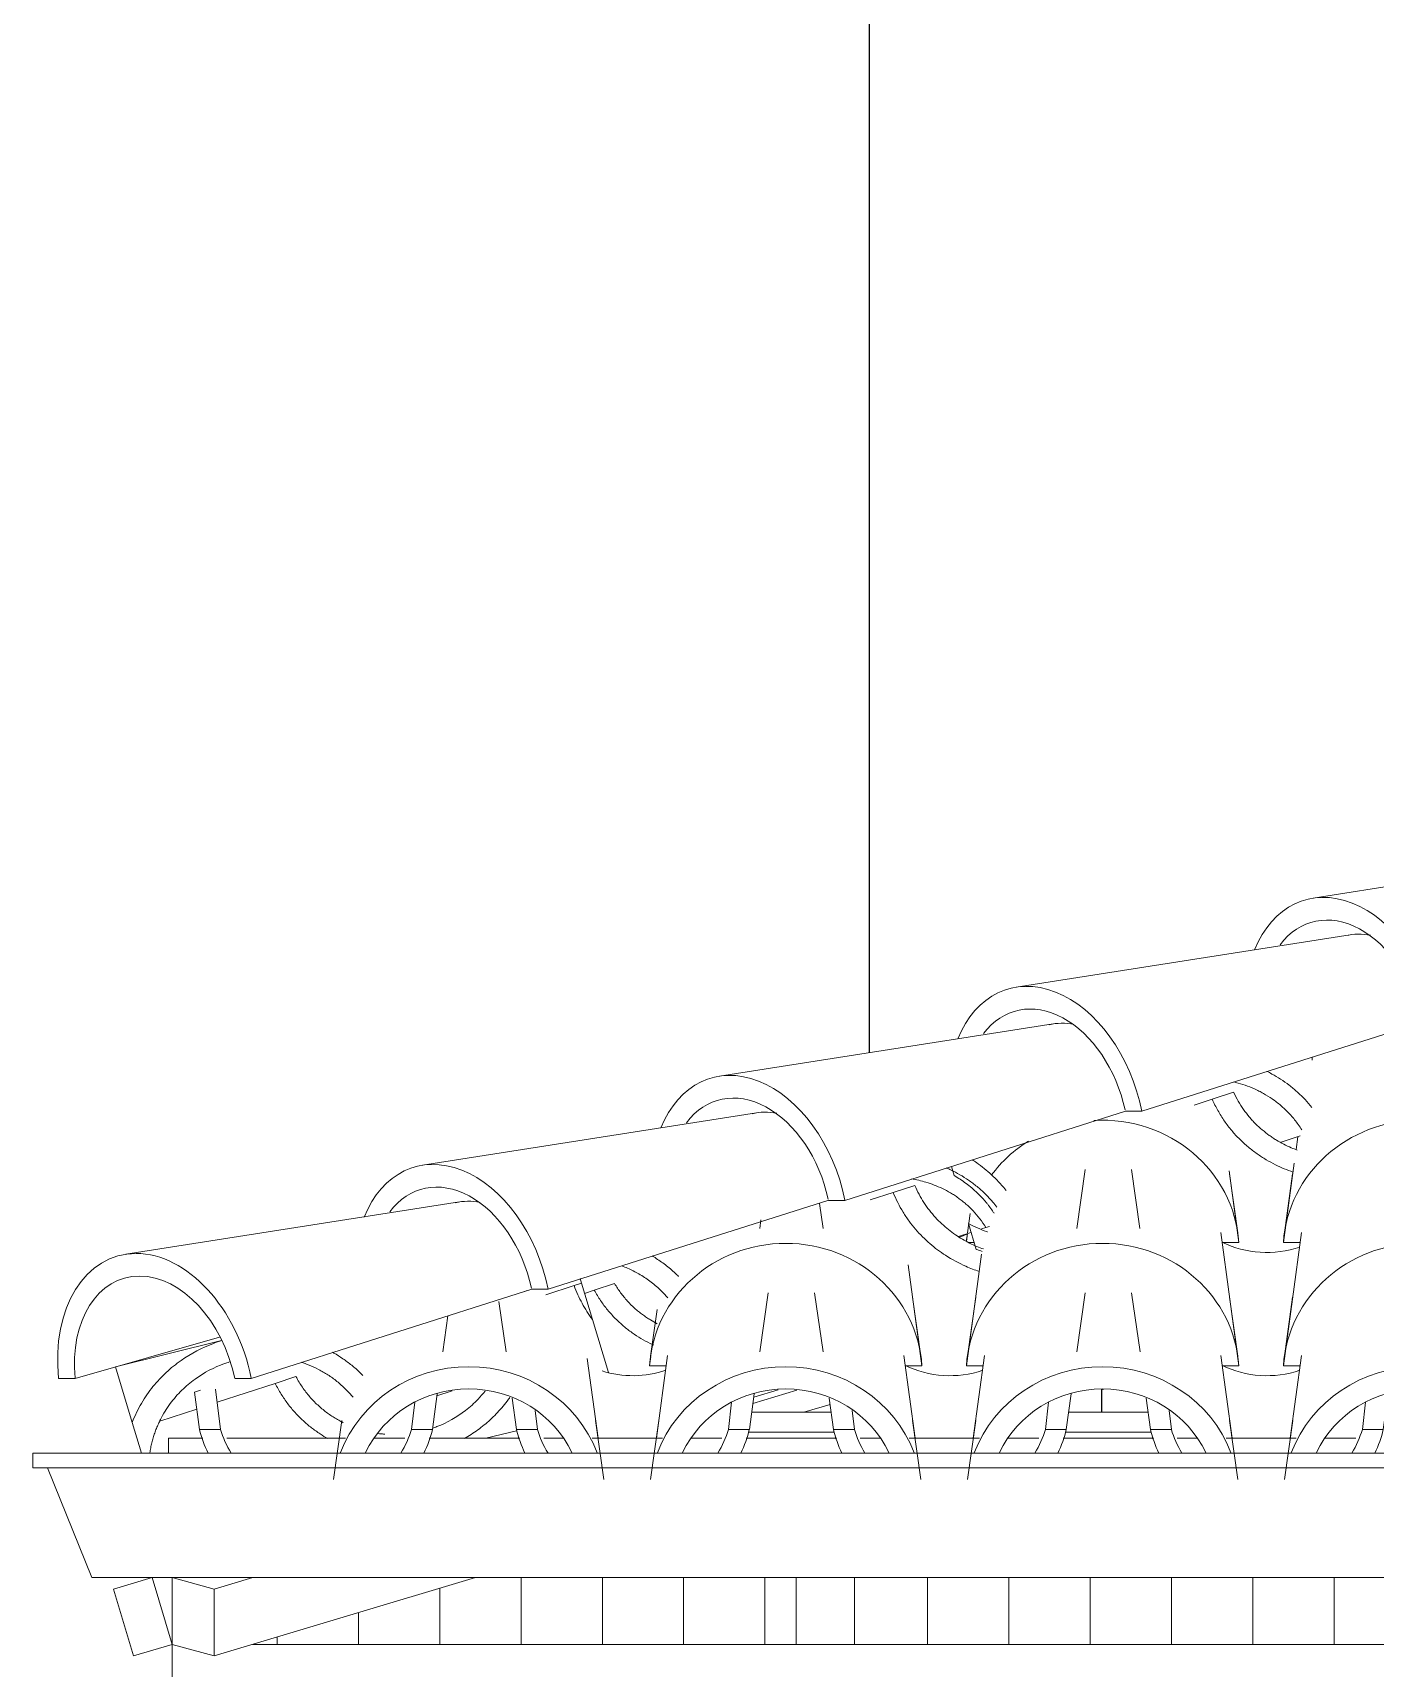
# Model space of a CAD drawing. Header units: millimetres. Extents: x -12976 to 58202, y -2238 to 7407.
# Drawn here: x 37237 to 38393, y 2585 to 3994 of the extents above; entities that cross this region are included whole.
import ezdxf

# ---------------------------------------------------------------- set-up
doc = ezdxf.new("R2010")
doc.units = ezdxf.units.MM
for name, color, linetype, lineweight in [('A-GENM', 13, 'Continuous', 9), ('A-GLAZ-CURT', 52, 'Continuous', 9), ('A-GLAZ-CWMG', 51, 'Continuous', 9), ('A-ROOF', 132, 'Continuous', 9), ('A-ROOF-OTLN', 132, 'Continuous', 9), ('A-ROOF-PATT', 132, 'Continuous', 9), ('A-WALL', 113, 'Continuous', 25), ('S-COLS', 52, 'Continuous', 25)]:
    doc.layers.add(name, color=color, linetype=linetype, lineweight=lineweight)

# ---------------------------------------------------------------- blocks, each defined once
blk = doc.blocks.new('Rectangular Mullion - Ripa-3919994-FACHADA LATERAL ESQUERDA')
at = {"layer": 'A-GLAZ-CWMG'}
for p, q in [((3767, 2805.9), (3698.6, 2805.9)), ((4039.9, 2805.9), (3971.4, 2805.9)), ((3770, 2788.7), (3695.6, 2788.7)), ((4042.8, 2788.7), (3968.5, 2788.7))]:
    blk.add_line(p, q, dxfattribs=at)
blk = doc.blocks.new('Rectangular Mullion - Caibro-3920098-FACHADA LATERAL ESQUERDA')
at = {"layer": 'A-GLAZ-CWMG'}
for p, q in [((3699.6, 2813.5), (3737.4, 2824.8)), ((3766.1, 2812.7), (3743.5, 2805.9)), ((3199.7, 2663.5), (3199.7, 2606)), ((3235.8, 2653.6), (3199.7, 2663.5)), ((3460.8, 2663.6), (3235.8, 2596.1)), ((3269.2, 2663.6), (3235.8, 2653.6)), ((3235.8, 2596.1), (3235.8, 2653.6)), ((3199.7, 2606), (3235.8, 2596.1))]:
    blk.add_line(p, q, dxfattribs=at)
blk = doc.blocks.new('Rectangular Mullion - Caibro-3920107-FACHADA LATERAL ESQUERDA')
at = {"layer": 'A-GLAZ-CWMG'}
blk.add_line((4001.7, 2825.9), (3999.7, 2825.3), dxfattribs=at)
blk = doc.blocks.new('Rectangular Mullion - Caibro-3920081-FACHADA LATERAL ESQUERDA')
at = {"layer": 'A-GLAZ-CWMG'}
for p, q in [((3766.1, 2812.7), (3743.5, 2805.9)), ((3737, 2663.5), (3737, 2606)), ((3787, 2663.5), (3737, 2663.5)), ((3787, 2606), (3787, 2663.5)), ((3737, 2606), (3787, 2606))]:
    blk.add_line(p, q, dxfattribs=at)
blk = doc.blocks.new('Rectangular Mullion - Caibro-4037542-FACHADA LATERAL ESQUERDA')
at = {"layer": 'A-GLAZ-CWMG'}
for p, q in [((3721.4, 2825.2), (3700.3, 2818.9)), ((3182.4, 2663.5), (3149.3, 2653.6)), ((3199.7, 2606), (3182.4, 2663.5)), ((3149.3, 2653.6), (3166.5, 2596.1)), ((3166.5, 2596.1), (3199.7, 2606))]:
    blk.add_line(p, q, dxfattribs=at)
blk = doc.blocks.new('COLONIAL BASE - COLONIAL BASE-4040581-FACHADA LATERAL ESQUERDA')
at = {"layer": 'A-GLAZ-CURT'}
blk.add_line((3496.1, 2790), (3469.7, 2783.5), dxfattribs=at)
blk = doc.blocks.new('COLONIAL BASE - COLONIAL BASE-3960684-FACHADA LATERAL ESQUERDA')
at = {"layer": 'A-GLAZ-CURT'}
for p, q in [((3752.8, 2908.8), (3760, 2858)), ((3978.5, 2858), (3985.6, 2908.8)), ((3889.4, 2783.5), (3899, 2854.7)), ((4102.5, 2854.7), (4112.1, 2783.5)), ((3765.4, 2818), (3769, 2791.1)), ((3969.4, 2791.1), (3973.6, 2821.9)), ((3787.1, 2791.1), (3785.1, 2807.3)), ((3951.4, 2791.1), (3954.2, 2814.6)), ((3769, 2791.1), (3787.1, 2791.1)), ((3891.5, 2798.8), (3884.4, 2748)), ((3951.4, 2791.1), (3969.4, 2791.1)), ((4117.1, 2748), (4110, 2798.8))]:
    blk.add_line(p, q, dxfattribs=at)
for centre, major_axis, start_param, end_param in [((4000.7, 2732.6), (117.5, 0), 0.348057, 2.793536), ((4000.7, 2732.6), (97.5, 0), 0.425177, 2.716415), ((3869.2, 2812.9), (102.8, 0), 3.36491, 3.584479), ((3869.2, 2812.9), (85.3, 0), 3.411763, 3.68386), ((3869.2, 2812.9), (85.3, 0), 5.740918, 6.013015), ((3869.2, 2812.9), (102.8, 0), 5.840299, 6.059868)]:
    blk.add_ellipse(centre, major_axis=major_axis, ratio=0.957826, start_param=start_param, end_param=end_param, dxfattribs=at)
blk = doc.blocks.new('COLONIAL BASE - COLONIAL BASE-V208-FACHADA LATERAL ESQUERDA')
at = {"layer": 'A-GLAZ-CURT'}
for p, q in [((4298.6, 3015), (4305.7, 2964.1)), ((4524.3, 2964.1), (4531.4, 3015)), ((4429.2, 2845.9), (4444.8, 2960.8)), ((4648.2, 2960.8), (4663.8, 2845.9)), ((4437.2, 2905), (4430.1, 2854.2)), ((4662.9, 2854.2), (4655.8, 2905)), ((4443.6, 2845.9), (4429.2, 2845.9)), ((4663.8, 2845.9), (4649.4, 2845.9))]:
    blk.add_line(p, q, dxfattribs=at)
for centre, major_axis, start_param, end_param in [((4546.5, 2838.8), (117.5, 0), 0.063873, 3.077719), ((4415, 2919.1), (85.3, 0), 4.240455, 5.051809)]:
    blk.add_ellipse(centre, major_axis=major_axis, ratio=0.957826, start_param=start_param, end_param=end_param, dxfattribs=at)
blk = doc.blocks.new('Colonial cumeeira - hip-4041825-FACHADA LATERAL ESQUERDA')
at = {"layer": 'A-GENM', "color": 8}
for p, q in [((4469.2, 3293.7), (4181.9, 3248.7)), ((4213.7, 3217), (3926.3, 3172)), ((4034.4, 3065.1), (4275.9, 3141.8)), ((3958.1, 3140.4), (3670.8, 3095.4)), ((3702.6, 3063.7), (3415.2, 3018.7)), ((3778.9, 2988.4), (4020.3, 3065.1)), ((4020.2, 3065.1), (4034.4, 3065.1)), ((3447, 2987), (3159.7, 2942)), ((3523.3, 2911.8), (3765, 2988.5)), ((3764.7, 2988.4), (3778.9, 2988.4)), ((3267.7, 2835.1), (3509.2, 2911.8)), ((3509.1, 2911.8), (3523.3, 2911.8)), ((3240.4, 2870.6), (3116.1, 2835.1)), ((3101.9, 2835.1), (3116.1, 2835.1)), ((3253.6, 2835.1), (3267.7, 2835.1))]:
    blk.add_line(p, q, dxfattribs=at)
for centre, major_axis, start_param, end_param in [((4208.1, 3134.4), (-33.8, 112.5), 4.571652, 6.997772), ((4208.1, 3134.4), (-28, 93.4), 4.596609, 6.758933), ((4236, 3119.8), (-28.7, 95.8), 5.937786, 6.240974), ((3952.6, 3057.8), (-33.8, 112.5), 4.571652, 6.997772), ((3952.6, 3057.8), (-28, 93.4), 4.596609, 6.758933), ((3980.5, 3043.1), (-28.7, 95.8), 5.937786, 6.240974), ((3697, 2981.1), (-33.8, 112.5), 4.571652, 6.997772), ((3697, 2981.1), (-28, 93.4), 4.596609, 6.758933), ((3724.9, 2966.5), (-28.7, 95.8), 5.937786, 6.240974), ((3441.5, 2904.4), (-33.8, 112.5), 4.571652, 6.997772), ((3441.5, 2904.4), (-28, 93.4), 4.596609, 6.758933), ((3469.4, 2889.8), (-28.7, 95.8), 5.937786, 6.240974), ((3185.9, 2827.8), (-33.8, 112.5), 4.571652, 7.585498), ((3185.9, 2827.8), (-28, 93.4), 4.584778, 7.572372)]:
    blk.add_ellipse(centre, major_axis=major_axis, ratio=0.691714, start_param=start_param, end_param=end_param, dxfattribs=at)

msp = doc.modelspace()

# ---------------------------------------------------------------- hatches: boundary and pattern name
at = {"layer": 'A-ROOF-PATT'}
h = msp.add_hatch(dxfattribs=at)
h.set_pattern_fill('FP_21', color=256, style=0, pattern_type=2)
h.set_pattern_definition([(90, (34157.68, 5650.85), (-70, 4e-15), [])])
h.paths.add_polyline_path([(57208.1, 2606), (57016.2, 2663.6), (56740, 2663.5), (56740, 2606), (57165.6, 2606)])
h.paths.add_polyline_path([(37481.1, 2606), (37894.7, 2606), (37894.7, 2663.6), (37618.5, 2663.6), (37426.6, 2606)])
h.paths.add_polyline_path([(37944.7, 2606), (38482, 2606), (38482, 2663.6), (37944.7, 2663.5), (37944.7, 2645.2)])
h.paths.add_polyline_path([(38532, 2606), (39069.4, 2606), (39069.4, 2663.6), (38532, 2663.5), (38532, 2645.2)])
h.paths.add_polyline_path([(39119.4, 2606), (39656.7, 2606), (39656.7, 2663.6), (39119.4, 2663.5), (39119.4, 2645.2)])
h.paths.add_polyline_path([(39706.7, 2606), (40244.1, 2606), (40243.8, 2663.6), (39706.7, 2663.5), (39706.7, 2608.1)])
h.paths.add_polyline_path([(56690, 2606), (56690, 2663.6), (56152.6, 2663.5), (56152.6, 2606), (56474.9, 2606)])
h.paths.add_polyline_path([(40294.1, 2606), (40831.4, 2606), (40831.4, 2663.6), (40294.1, 2663.5), (40294.1, 2645.2)])
h.paths.add_polyline_path([(40881.4, 2606), (41418.8, 2606), (41418.8, 2663.6), (40881.4, 2663.5), (40881.4, 2645.2)])
h.paths.add_polyline_path([(41468.8, 2606), (42006.2, 2606), (42006.2, 2663.6), (41468.8, 2663.5), (41468.8, 2645.2)])
h.paths.add_polyline_path([(42056.2, 2606), (42593.5, 2606), (42593.5, 2663.6), (42056.2, 2663.5), (42056.2, 2645.2)])
h.paths.add_polyline_path([(42643.5, 2606), (43180.9, 2606), (43180.9, 2663.6), (42643.5, 2663.5), (42643.5, 2608.1)])
h.paths.add_polyline_path([(56102.6, 2606), (56102.6, 2663.6), (55565.3, 2663.5), (55565.3, 2606), (55784.2, 2606)])
h.paths.add_polyline_path([(43230.9, 2606), (43768.2, 2606), (43768.2, 2663.6), (43230.9, 2663.5), (43230.9, 2645.2)])
h.paths.add_polyline_path([(43818.2, 2606), (44355.6, 2606), (44355.6, 2663.6), (43818.2, 2663.5), (43818.2, 2645.2)])
h.paths.add_polyline_path([(55515.3, 2606), (55515.3, 2663.6), (54977.9, 2663.5), (54977.9, 2606), (55438.8, 2606)])
h.paths.add_polyline_path([(44405.6, 2606), (44942.9, 2606), (44942.9, 2663.6), (44405.6, 2663.5), (44405.6, 2645.2)])
h.paths.add_polyline_path([(44992.9, 2606), (45530.3, 2606), (45530.3, 2663.6), (44992.9, 2663.5), (44992.9, 2645.2)])
h.paths.add_polyline_path([(45580.3, 2606), (46117.6, 2606), (46117.6, 2663.6), (45580.3, 2663.5), (45580.3, 2645.2)])
h.paths.add_polyline_path([(46167.6, 2606), (46705, 2606), (46705, 2663.6), (46167.6, 2663.5), (46167.6, 2645.2)])
h.paths.add_polyline_path([(46755, 2606), (47292.3, 2606), (47292.3, 2663.6), (46755, 2663.5), (46755, 2645.2)])
h.paths.add_polyline_path([(47342.3, 2606), (47879.7, 2606), (47879.7, 2663.6), (47342.3, 2663.5), (47342.3, 2645.2)])
h.paths.add_polyline_path([(47929.7, 2606), (48467, 2606), (48467, 2663.6), (47929.7, 2663.5), (47929.7, 2645.2)])
h.paths.add_polyline_path([(48517, 2606), (49054.4, 2606), (49054.4, 2663.6), (48517, 2663.5), (48517, 2645.2)])
h.paths.add_polyline_path([(49104.4, 2606), (49641.7, 2606), (49641.7, 2663.6), (49104.4, 2663.5), (49104.4, 2645.2)])
h.paths.add_polyline_path([(49691.7, 2606), (50229.1, 2606), (50229.1, 2663.6), (49691.7, 2663.5), (49691.7, 2645.2)])
h.paths.add_polyline_path([(50279.1, 2606), (50816.4, 2606), (50816.4, 2663.6), (50279.1, 2663.5), (50279.1, 2645.2)])
h.paths.add_polyline_path([(50866.4, 2606), (51403.8, 2606), (51403.8, 2663.6), (50866.4, 2663.5), (50866.4, 2645.2)])
h.paths.add_polyline_path([(51453.8, 2606), (51991.2, 2606), (51991.2, 2663.6), (51453.8, 2663.5), (51453.8, 2645.2)])
h.paths.add_polyline_path([(52041.2, 2606), (52578.5, 2606), (52578.5, 2663.6), (52041.2, 2663.5), (52041.2, 2645.2)])
h.paths.add_polyline_path([(52628.5, 2606), (53165.9, 2606), (53165.9, 2663.6), (52628.5, 2663.5), (52628.5, 2645.2)])
h.paths.add_polyline_path([(53215.9, 2606), (53753.2, 2606), (53753.2, 2663.6), (53215.9, 2663.5), (53215.9, 2645.2)])
h.paths.add_polyline_path([(53803.2, 2606), (54340.6, 2606), (54340.6, 2663.6), (53803.2, 2663.5), (53803.2, 2645.2)])
h.paths.add_polyline_path([(54927.9, 2606), (54927.9, 2663.6), (54390.6, 2663.5), (54390.6, 2606), (54748.2, 2606)])
h.paths.add_polyline_path([(40357.1, 2805.9), (40380.6, 2805.9), (40378.7, 2818.1), (40365.2, 2823.1), (40340.9, 2825.9), (40317.4, 2823.1), (40314.3, 2821.5), (40312.1, 2805.9), (40351.7, 2805.9)])
h.paths.add_polyline_path([(50141, 2805.9), (50204.2, 2805.9), (50202.5, 2818), (50189, 2823.1), (50165, 2826), (50141, 2823.1), (50137.9, 2821.9), (50135.8, 2805.9)])
h.paths.add_polyline_path([(49931.3, 2805.9), (49929.6, 2818), (49916.2, 2823.1), (49892.1, 2826), (49868.1, 2823.1), (49865, 2821.9), (49862.9, 2805.9), (49921.3, 2805.9)])
h.paths.add_polyline_path([(44132.4, 2805.9), (44200.9, 2805.9), (44199.2, 2818), (44185.7, 2823.1), (44161.7, 2826), (44137.7, 2823.1), (44134.6, 2821.9), (44132.5, 2806.6)])
h.paths.add_polyline_path([(40585, 2805.9), (40653.5, 2805.9), (40651.8, 2818), (40638.3, 2823.1), (40613.4, 2825.9), (40589.2, 2822.7), (40587.1, 2821.5), (40585.3, 2807.6)])
h.paths.add_polyline_path([(50423.6, 2805.9), (50477, 2805.9), (50475.4, 2818), (50461.9, 2823.1), (50437.9, 2826), (50413.9, 2823.1), (50410.8, 2821.9), (50408.7, 2805.9), (50413.9, 2805.9)])
h.paths.add_polyline_path([(56417.1, 2805.9), (56477.1, 2805.9), (56477.1, 2818.6), (56465.2, 2823.1), (56441.2, 2826), (56417.1, 2823.1), (56414, 2821.9), (56412, 2805.9)])
h.paths.add_polyline_path([(49611.2, 2805.9), (49641.7, 2805.9), (49641.7, 2823.3), (49619.3, 2826), (49595.2, 2823.1), (49592.1, 2821.9), (49590, 2805.9), (49605, 2805.9)])
h.paths.add_polyline_path([(55047.5, 2805.9), (55115.9, 2805.9), (55114.3, 2818), (55100.8, 2823.1), (55076.8, 2826), (55052.8, 2823.1), (55049.7, 2821.9), (55047.6, 2806.6)])
h.paths.add_polyline_path([(54834.5, 2805.9), (54843.1, 2805.9), (54841.4, 2818), (54827.9, 2823.1), (54803.9, 2826), (54779.9, 2823.1), (54776.8, 2821.9), (54774.7, 2805.9), (54833.1, 2805.9)])
h.paths.add_polyline_path([(49385.5, 2805.9), (49383.9, 2818), (49370.4, 2823.1), (49346.4, 2826), (49322.3, 2823.1), (49319.2, 2821.9), (49317.2, 2805.9), (49375.6, 2805.9)])
h.paths.add_polyline_path([(50686.7, 2805.9), (50749.9, 2805.9), (50748.3, 2818), (50733.6, 2823.3), (50710.8, 2826), (50686.7, 2823.1), (50683.6, 2821.9), (50681.6, 2805.9)])
h.paths.add_polyline_path([(40887.2, 2805.9), (40926.4, 2805.9), (40924.7, 2818), (40911.2, 2823.1), (40887.2, 2826), (40881.4, 2825.3), (40881.4, 2805.9)])
h.paths.add_polyline_path([(40107.7, 2805.9), (40106.1, 2818), (40092.6, 2823.1), (40068.6, 2826), (40044.5, 2823.1), (40041.4, 2821.9), (40039.4, 2805.9), (40097.8, 2805.9)])
h.paths.add_polyline_path([(49104.4, 2805.9), (49112.7, 2805.9), (49111, 2818), (49104.4, 2820.5), (49104.4, 2814.6)])
h.paths.add_polyline_path([(49050, 2805.9), (49054.4, 2805.9), (49054.4, 2823.7), (49049.5, 2823.1), (49046.4, 2821.9), (49044.3, 2805.9), (49049.5, 2805.9)])
h.paths.add_polyline_path([(51007.7, 2805.9), (51022.8, 2805.9), (51021.2, 2818), (51007.7, 2823.1), (50983.6, 2826), (50959.6, 2823.1), (50956.5, 2821.9), (50954.4, 2805.9), (50983.6, 2805.9)])
h.paths.add_polyline_path([(41145.8, 2805.9), (41199.2, 2805.9), (41197.6, 2818), (41184.1, 2823.1), (41160.1, 2826), (41136, 2823.1), (41132.9, 2821.9), (41130.9, 2805.9), (41136, 2805.9)])
h.paths.add_polyline_path([(48834.2, 2805.9), (48839.8, 2805.9), (48838.1, 2818), (48824.6, 2823.1), (48800.6, 2826), (48776.6, 2823.1), (48773.5, 2821.9), (48771.4, 2805.9), (48829.8, 2805.9)])
h.paths.add_polyline_path([(56207.5, 2805.9), (56205.8, 2818), (56192.3, 2823.1), (56168.3, 2826), (56152.6, 2824.1), (56152.6, 2805.9), (56197.5, 2805.9)])
h.paths.add_polyline_path([(41408.9, 2805.9), (41418.8, 2805.9), (41418.7, 2824.3), (41408.9, 2823.1), (41405.8, 2821.9), (41403.7, 2805.9)])
h.paths.add_polyline_path([(48566.9, 2805.9), (48565.3, 2818), (48551.8, 2823.1), (48527.7, 2826), (48517, 2824.7), (48517, 2805.9), (48556.9, 2805.9)])
h.paths.add_polyline_path([(51256.5, 2805.9), (51295.7, 2805.9), (51294, 2818), (51280.5, 2823.1), (51256.5, 2826), (51232.5, 2823.1), (51229.4, 2821.9), (51227.3, 2805.9), (51242.3, 2805.9)])
h.paths.add_polyline_path([(39834.9, 2805.9), (39833.2, 2818), (39819.7, 2823.1), (39795.7, 2826), (39771.7, 2823.1), (39768.6, 2821.9), (39766.5, 2805.9), (39824.9, 2805.9)])
h.paths.add_polyline_path([(48294, 2805.9), (48292.4, 2818), (48278.9, 2823.1), (48254.9, 2826), (48229.8, 2822.7), (48227.7, 2821.9), (48225.7, 2805.9), (48284.1, 2805.9)])
h.paths.add_polyline_path([(41472.1, 2805.9), (41470.5, 2818), (41468.8, 2818.7), (41468.8, 2805.9)])
h.paths.add_polyline_path([(43864.8, 2805.9), (43928, 2805.9), (43926.4, 2818), (43912.9, 2823.1), (43888.8, 2826), (43864.8, 2823.1), (43861.7, 2821.9), (43859.6, 2805.9)])
h.paths.add_polyline_path([(41705.8, 2805.9), (41745, 2805.9), (41743.3, 2818), (41729.8, 2823.1), (41705.8, 2826), (41681.8, 2823.1), (41678.7, 2821.9), (41676.6, 2805.9), (41691.6, 2805.9)])
h.paths.add_polyline_path([(48014, 2805.9), (48021.2, 2805.9), (48019.5, 2818), (48006, 2823.1), (47982, 2826), (47958, 2823.1), (47954.9, 2821.9), (47952.8, 2805.9), (48011.2, 2805.9)])
h.paths.add_polyline_path([(51505.4, 2805.9), (51568.5, 2805.9), (51566.9, 2818), (51553.4, 2823.1), (51529.4, 2826), (51505.4, 2823.1), (51502.3, 2821.9), (51500.2, 2805.9)])
h.paths.add_polyline_path([(55608.3, 2805.9), (55661.7, 2805.9), (55660.1, 2818), (55646.6, 2823.1), (55622.5, 2826), (55598.5, 2823.1), (55595.4, 2821.9), (55593.3, 2805.9), (55598.5, 2805.9)])
h.paths.add_polyline_path([(39553.1, 2805.9), (39562, 2805.9), (39560.3, 2818), (39546.8, 2823.1), (39522.8, 2826), (39498.8, 2823.1), (39495.7, 2821.9), (39493.6, 2805.9), (39552, 2805.9)])
h.paths.add_polyline_path([(41964.5, 2805.9), (42006.2, 2805.9), (42006.2, 2821.8), (42002.7, 2823.1), (41978.7, 2826), (41954.7, 2823.1), (41951.6, 2821.9), (41949.5, 2805.9), (41954.7, 2805.9)])
h.paths.add_polyline_path([(51802.3, 2805.9), (51841.4, 2805.9), (51839.8, 2818), (51826.3, 2823.1), (51802.3, 2826), (51778.2, 2823.1), (51775.1, 2821.9), (51773.1, 2805.9), (51788, 2805.9)])
h.paths.add_polyline_path([(55388.8, 2805.9), (55387.2, 2818), (55373.7, 2823.1), (55349.7, 2826), (55325.6, 2823.1), (55322.5, 2821.9), (55320.5, 2805.9), (55378.9, 2805.9)])
h.paths.add_polyline_path([(47748.3, 2805.9), (47746.6, 2818), (47733.1, 2823.1), (47709.1, 2826), (47685.1, 2823.1), (47682, 2821.9), (47679.9, 2805.9), (47738.3, 2805.9)])
h.paths.add_polyline_path([(52060.9, 2805.9), (52114.3, 2805.9), (52112.7, 2818), (52099.2, 2823.1), (52075.1, 2826), (52051.1, 2823.1), (52048, 2821.9), (52045.9, 2805.9), (52051.1, 2805.9)])
h.paths.add_polyline_path([(47475.4, 2805.9), (47473.8, 2818), (47460.3, 2823.1), (47436.2, 2826), (47412.2, 2823.1), (47409.1, 2821.9), (47407, 2805.9), (47465.4, 2805.9)])
h.paths.add_polyline_path([(39289.1, 2805.9), (39287.5, 2818), (39274, 2823.1), (39249.9, 2826), (39225.9, 2823.1), (39222.8, 2821.9), (39220.7, 2805.9), (39279.1, 2805.9)])
h.paths.add_polyline_path([(47193.8, 2805.9), (47202.5, 2805.9), (47200.9, 2818), (47187.4, 2823.1), (47163.4, 2826), (47139.3, 2823.1), (47136.2, 2821.9), (47134.2, 2805.9), (47192.6, 2805.9)])
h.paths.add_polyline_path([(55934.6, 2805.9), (55932.9, 2818), (55919.4, 2823.1), (55895.4, 2826), (55870.5, 2822.8), (55868.3, 2821.9), (55866.2, 2805.9), (55924.6, 2805.9)])
h.paths.add_polyline_path([(52324, 2805.9), (52387.2, 2805.9), (52385.5, 2818), (52372, 2823.1), (52348, 2826), (52324, 2823.1), (52320.9, 2821.9), (52318.8, 2805.9)])
h.paths.add_polyline_path([(52628.5, 2805.9), (52660.1, 2805.9), (52658.4, 2818), (52644.9, 2823.1), (52628.5, 2825.1), (52628.5, 2823.1)])
h.paths.add_polyline_path([(46929.6, 2805.9), (46928, 2818), (46914.5, 2823.1), (46890.5, 2826), (46866.5, 2823.1), (46863.4, 2821.9), (46861.3, 2805.9), (46919.7, 2805.9)])
h.paths.add_polyline_path([(39016.2, 2805.9), (39014.6, 2818), (39001.1, 2823.1), (38977.1, 2826), (38953, 2823.1), (38949.9, 2821.9), (38947.8, 2805.9), (39006.3, 2805.9)])
h.paths.add_polyline_path([(42524.5, 2805.9), (42563.6, 2805.9), (42562, 2818), (42548.5, 2823.1), (42524.5, 2826), (42500.4, 2823.1), (42497.3, 2821.9), (42495.3, 2805.9), (42510.2, 2805.9)])
h.paths.add_polyline_path([(52917.8, 2805.9), (52932.9, 2805.9), (52931.3, 2818), (52917.8, 2823.1), (52893.8, 2826), (52869.7, 2823.1), (52866.6, 2821.9), (52864.6, 2805.9), (52893.8, 2805.9)])
h.paths.add_polyline_path([(46656.8, 2805.9), (46655.1, 2818), (46641.6, 2823.1), (46617.6, 2826), (46593.6, 2823.1), (46590.5, 2821.9), (46588.3, 2805.9), (46646.8, 2805.9)])
h.paths.add_polyline_path([(38743.3, 2805.9), (38741.7, 2818), (38728.2, 2823.1), (38704.2, 2826), (38680.2, 2823.1), (38677.1, 2821.9), (38675, 2805.9), (38733.4, 2805.9)])
h.paths.add_polyline_path([(53142.6, 2805.9), (53165.9, 2805.9), (53165.9, 2825.9), (53142.6, 2823.1), (53139.5, 2821.9), (53137.4, 2805.9)])
h.paths.add_polyline_path([(46383.9, 2805.9), (46382.2, 2818), (46368.8, 2823.1), (46344.7, 2826), (46320.7, 2823.1), (46317.6, 2821.9), (46315.5, 2805.9), (46373.9, 2805.9)])
h.paths.add_polyline_path([(44420.3, 2805.9), (44473.8, 2805.9), (44472.1, 2818), (44458.6, 2823.1), (44434.6, 2826), (44410.6, 2823.1), (44407.5, 2821.9), (44405.6, 2805.9), (44410.6, 2805.9)])
h.paths.add_polyline_path([(42783.1, 2805.9), (42836.5, 2805.9), (42834.8, 2818), (42821.4, 2823.1), (42797.3, 2826), (42773.3, 2823.1), (42770.2, 2821.9), (42768.1, 2805.9), (42773.3, 2805.9)])
h.paths.add_polyline_path([(53478.7, 2805.9), (53477.3, 2814.6), (53477.3, 2805.9)])
h.paths.add_polyline_path([(53698.2, 2805.9), (53751.6, 2805.9), (53749.9, 2818), (53736.4, 2823.1), (53712.1, 2826), (53688.4, 2823.1), (53685.3, 2821.9), (53683.2, 2805.9), (53688.4, 2805.9)])
h.paths.add_polyline_path([(38470.5, 2805.9), (38468.8, 2818), (38455.3, 2823.1), (38430.8, 2825.9), (38407.3, 2823.1), (38404.2, 2821.9), (38402.1, 2805.9), (38460.5, 2805.9)])
h.paths.add_polyline_path([(46111, 2805.9), (46109.4, 2818), (46095.9, 2823.1), (46071.9, 2826), (46047.8, 2823.1), (46044.7, 2821.9), (46042.7, 2805.9), (46101.1, 2805.9)])
h.paths.add_polyline_path([(53971, 2805.9), (54024.4, 2805.9), (54022.8, 2818), (54009.3, 2823.1), (53985.3, 2826), (53961.3, 2823.1), (53958.2, 2821.9), (53956.1, 2805.9), (53961.3, 2805.9)])
h.paths.add_polyline_path([(45510.3, 2805.9), (45530.3, 2805.9), (45530.3, 2825.5), (45526.1, 2826), (45502.1, 2823.1), (45499, 2821.9), (45496.9, 2805.9), (45502.1, 2805.9)])
h.paths.add_polyline_path([(43046.2, 2805.9), (43109.4, 2805.9), (43107.7, 2818), (43092.9, 2823.3), (43070.2, 2826), (43046.2, 2823.1), (43043.1, 2821.9), (43041, 2805.9)])
h.paths.add_polyline_path([(43655.1, 2805.9), (43653.5, 2818), (43640, 2823.1), (43616, 2826), (43591.9, 2823.1), (43588.8, 2821.9), (43586.8, 2805.9), (43654.1, 2805.9)])
h.paths.add_polyline_path([(38197.6, 2805.9), (38195.9, 2818), (38182.5, 2823.1), (38158.4, 2825.6), (38157.3, 2825.3), (38157.3, 2805.9), (38187.6, 2805.9)])
h.paths.add_polyline_path([(45292.4, 2805.9), (45290.7, 2818), (45277.2, 2823.1), (45251.3, 2825.8), (45229.2, 2823.1), (45226.1, 2821.9), (45224, 2805.9), (45282.4, 2805.9)])
h.paths.add_polyline_path([(54228.9, 2805.9), (54297.3, 2805.9), (54295.7, 2818), (54282.2, 2823.1), (54258.2, 2826), (54234.1, 2823.1), (54231, 2821.9), (54229, 2806.6)])
h.paths.add_polyline_path([(43343.1, 2805.9), (43382.2, 2805.9), (43380.6, 2818), (43367.1, 2823.1), (43343.1, 2826), (43319.1, 2823.1), (43316, 2821.9), (43313.9, 2805.9), (43328.8, 2805.9)])
h.paths.add_polyline_path([(45019.5, 2805.9), (45017.9, 2818), (45004.4, 2823.1), (44992.9, 2824.5), (44992.9, 2805.9), (45009.5, 2805.9)])
h.paths.add_polyline_path([(54555.1, 2805.9), (54570.2, 2805.9), (54568.5, 2818), (54555.1, 2823.1), (54531, 2826), (54507, 2823.1), (54503.9, 2821.9), (54501.8, 2805.9), (54531, 2805.9)])
h.paths.add_polyline_path([(44746.6, 2805.9), (44745, 2818), (44731.5, 2823.1), (44707.5, 2826), (44683.4, 2823.1), (44680.3, 2821.9), (44678.3, 2805.9), (44736.7, 2805.9)])

# ---------------------------------------------------------------- linework, layer by layer
at = {"layer": 'A-GLAZ-CURT'}
for p, q in [((38338.9, 3111.7), (38338.9, 3109.1)), ((38237.3, 3070.4), (38252.7, 3075.5)), ((38252.7, 3075.5), (38271.1, 3081.5)), ((38312.2, 3038.6), (38328.5, 3043.9)), ((38324.9, 3032.1), (38326.4, 3043.2)), ((38030.6, 3009.7), (38028.2, 3017.6)), ((38136.2, 2964.1), (38143.3, 3015)), ((38314, 2952.1), (38323.3, 3020.4)), ((37978.1, 2995.2), (37996.8, 3001.3)), ((38267.3, 3013.7), (38275.7, 2952.1)), ((38274.8, 2960.3), (38267.7, 3011.2)), ((38322, 3011.2), (38314.9, 2960.3)), ((37958.4, 2988.8), (37978.1, 2995.2)), ((37914.7, 2985.7), (37917.7, 2964.1)), ((38044.4, 2977), (38042, 2960.3)), ((37863.3, 2964.1), (37864.3, 2971.6)), ((38034.3, 2957.3), (38045, 2960.7)), ((38041.3, 2953.1), (38042.2, 2959.8)), ((38049.6, 2946.2), (38042.9, 2968.4)), ((38054.2, 2963.8), (38057.9, 2965)), ((38061.1, 2966), (38057.9, 2965)), ((38260.1, 2960.8), (38275.7, 2845.9)), ((38047.7, 2952.1), (38043.4, 2952.1)), ((38275.7, 2952.1), (38261.3, 2952.1)), ((38328.4, 2952.1), (38314, 2952.1)), ((37991, 2932.9), (38002.8, 2845.9)), ((38041.2, 2845.9), (38054.2, 2942.1)), ((37703.4, 2915), (37709.8, 2917.1)), ((37709.8, 2917.1), (37708.6, 2921)), ((37709.8, 2917.1), (37719.1, 2885.9)), ((37720.8, 2911.1), (37738.2, 2916.8)), ((37679.2, 2907), (37703.4, 2915)), ((37712.4, 2908.3), (37720.8, 2911.1)), ((37863.3, 2858), (37870.4, 2908.8)), ((38001.9, 2854.2), (37994.8, 2905)), ((38049.2, 2905), (38042, 2854.2)), ((38274.8, 2854.2), (38267.7, 2905)), ((37590.4, 2858), (37594.7, 2889)), ((37638.7, 2901.3), (37644.8, 2858)), ((37774.8, 2894.4), (37769.2, 2854.2)), ((37732.9, 2840.2), (37719.1, 2885.9)), ((37399.9, 2867.7), (37308.6, 2845.1)), ((37714.7, 2852.3), (37724, 2783.5)), ((37768.3, 2845.9), (37769.4, 2853.9)), ((37782.7, 2845.9), (37768.3, 2845.9)), ((37774.2, 2783.5), (37783.8, 2854.7)), ((37987.3, 2854.7), (37996.9, 2783.5)), ((38002.8, 2845.9), (37988.4, 2845.9)), ((38055.5, 2845.9), (38041.2, 2845.9)), ((38275.7, 2845.9), (38261.3, 2845.9)), ((37308.6, 2845.1), (37323, 2797.1)), ((37446.1, 2830.8), (37463.9, 2836.6)), ((37381.7, 2825), (37376.6, 2823.3)), ((37376.6, 2823.3), (37381, 2791.1)), ((37399, 2791.1), (37394.8, 2825.9)), ((37396.2, 2814.5), (37446.1, 2830.8)), ((37581.4, 2791.1), (37585.6, 2821.9)), ((37598.5, 2824.3), (37585.3, 2820)), ((37650.2, 2818), (37653.8, 2791.1)), ((37854.3, 2791.1), (37858.4, 2821.9)), ((37346.7, 2798.3), (37378.6, 2808.7)), ((37563.3, 2791.1), (37566.2, 2814.6)), ((37671.9, 2791.1), (37669.9, 2807.3)), ((37836.2, 2791.1), (37839, 2814.6)), ((37330.9, 2770.8), (37323, 2797.1)), ((37381, 2791.1), (37399, 2791.1)), ((37503.4, 2798.8), (37496.3, 2748)), ((37563.3, 2791.1), (37581.4, 2791.1)), ((37653.8, 2790), (37627.3, 2783.5)), ((37653.8, 2791.1), (37671.9, 2791.1)), ((37729.1, 2748), (37721.9, 2798.8)), ((37776.3, 2798.8), (37769.2, 2748)), ((37836.2, 2791.1), (37854.3, 2791.1)), ((38001.9, 2748), (37994.8, 2798.8))]:
    msp.add_line(p, q, dxfattribs=at)
for centre, major_axis, start_param, end_param in [((38158.4, 2944.9), (117.5, 0), 0.063873, 1.634514), ((38431.3, 2944.9), (117.5, 0), 0.063873, 3.077719), ((38158.4, 2944.9), (117.5, 0), 2.145784, 2.521801), ((38158.4, 2944.9), (117.5, 0), 3.009193, 3.068287), ((37885.6, 2838.8), (117.5, 0), 0.063873, 3.077719), ((38158.4, 2838.8), (117.5, 0), 0.063873, 3.077719), ((38299.8, 3025.2), (85.3, 0), 4.240455, 5.051809), ((38026.9, 2919.1), (85.3, 0), 4.240455, 5.051809), ((37612.7, 2732.6), (117.5, 0), 0.348057, 2.792373), ((37754, 2919.1), (85.3, 0), 4.396111, 5.051809), ((37885.6, 2732.6), (117.5, 0), 0.348057, 2.793536), ((37612.7, 2732.6), (97.5, 0), 0.425177, 2.716415), ((37885.6, 2732.6), (97.5, 0), 0.425177, 2.716415), ((37481.2, 2812.9), (102.8, 0), 3.36491, 3.584479), ((37481.2, 2812.9), (85.3, 0), 3.411763, 3.68386), ((37481.2, 2812.9), (85.3, 0), 5.740918, 6.013015), ((37481.2, 2812.9), (102.8, 0), 5.840299, 6.059868), ((37754, 2812.9), (102.8, 0), 3.36491, 3.584479), ((37754, 2812.9), (85.3, 0), 3.411763, 3.68386), ((37754, 2812.9), (85.3, 0), 5.740918, 6.013015), ((37754, 2812.9), (102.8, 0), 5.840299, 6.059868)]:
    msp.add_ellipse(centre, major_axis=major_axis, ratio=0.957826, start_param=start_param, end_param=end_param, dxfattribs=at)
for points, knots in [([(38299.7, 3099.5), (38301.2, 3098.8), (38305.2, 3096.7), (38311.7, 3092.9), (38319, 3087.7), (38324.9, 3082.9), (38329.4, 3078.6), (38333.7, 3074.2), (38336.7, 3070.8), (38338.6, 3068.4)], [-0.1996659, -0.1996659, -0.1996659, -0.1996659, -0.1842105, -0.1578947, -0.1315789, -0.1052632, -0.0921053, -0.0789474, -0.0548668, -0.0548668, -0.0548668, -0.0548668]), ([(38329.9, 3049), (38328.9, 3050.6), (38325.9, 3055.1), (38320.6, 3061.8), (38314.8, 3067.5), (38310, 3071.6), (38305.1, 3075.4), (38300, 3078.7), (38294.9, 3081.6), (38289.7, 3084.2), (38283.1, 3087), (38276.4, 3089.1), (38272.4, 3090.1), (38271.1, 3090.4)], [-0.9859155, -0.9859155, -0.9859155, -0.9859155, -0.9669118, -0.9338235, -0.9007353, -0.8841912, -0.8676471, -0.8345588, -0.8180147, -0.8014706, -0.7683824, -0.7352941, -0.7184743, -0.7184743, -0.7184743, -0.7184743]), ([(38322.3, 3012.8), (38317.2, 3014.5), (38309.4, 3017.7), (38299.1, 3023.3), (38291.3, 3028.4), (38284.9, 3033.3), (38280, 3037.5), (38276.4, 3041), (38272.9, 3044.6), (38268.4, 3049.7), (38263.1, 3056.6), (38257.6, 3065.6), (38254.3, 3072.1), (38252.7, 3075.5)], [-0.3789676, -0.3789676, -0.3789676, -0.3789676, -0.3076923, -0.2692308, -0.2307692, -0.1923077, -0.1730769, -0.1538462, -0.1346154, -0.1153846, -0.0769231, -0.0384615, 0, 0, 0, 0]), ([(38271.1, 3081.5), (38273.7, 3076.1), (38278, 3068.8), (38283.8, 3061.2), (38287.2, 3057.2), (38290.9, 3053.4), (38295.8, 3049), (38300.9, 3045.1), (38304.9, 3042.2), (38309, 3039.6), (38314.3, 3036.6), (38320.4, 3033.9), (38324.2, 3032.3), (38325.9, 3031.7)], [-1, -1, -1, -1, -0.9305556, -0.8958333, -0.8784722, -0.8611111, -0.8263889, -0.7916667, -0.7743056, -0.7569444, -0.7222222, -0.6875, -0.6602003, -0.6602003, -0.6602003, -0.6602003]), ([(38023.8, 3016.4), (38025.2, 3015.8), (38029.1, 3014), (38035.5, 3010.6), (38043, 3005.9), (38049.1, 3001.3), (38053.8, 2997.3), (38058.4, 2993), (38063, 2988), (38066.2, 2984), (38067.4, 2982.4)], [-0.2091071, -0.2091071, -0.2091071, -0.2091071, -0.1944444, -0.1666667, -0.1388889, -0.1111111, -0.0972222, -0.0833333, -0.0555556, -0.0387514, -0.0387514, -0.0387514, -0.0387514]), ([(38046, 3023.4), (38047.4, 3022.6), (38050.9, 3020.2), (38056.6, 3015.9), (38062.8, 3010.5), (38068.8, 3004.6), (38072.9, 2999.9), (38075, 2997.3), (38075.3, 2997)], [-0.7171704, -0.7171704, -0.7171704, -0.7171704, -0.6666667, -0.5833333, -0.5, -0.4166667, -0.3333333, -0.3212586, -0.3212586, -0.3212586, -0.3212586]), ([(38057.9, 2965), (38056.3, 2967.6), (38052.7, 2972.6), (38047.1, 2979.4), (38041.9, 2984.4), (38037.5, 2987.9), (38034.2, 2990.4), (38030.9, 2992.8), (38026.3, 2995.6), (38020.5, 2998.7), (38013.4, 3001.7), (38004.6, 3004.7), (37998, 3006.2), (37993.9, 3006.8)], [-1, -1, -1, -1, -0.96875, -0.9375, -0.90625, -0.890625, -0.875, -0.859375, -0.84375, -0.8125, -0.78125, -0.75, -0.6958634, -0.6958634, -0.6958634, -0.6958634]), ([(37996.8, 3001.3), (37999, 2996.1), (38002.9, 2988.6), (38009.2, 2979.8), (38014.4, 2973.6), (38019.8, 2968.1), (38025.6, 2963.1), (38031.6, 2958.7), (38039.7, 2953.6), (38047.9, 2949.5), (38054, 2947.2), (38055.9, 2946.6)], [-1, -1, -1, -1, -0.875, -0.8125, -0.75, -0.6875, -0.625, -0.5625, -0.5, -0.375, -0.3193543, -0.3193543, -0.3193543, -0.3193543]), ([(38065, 2977.3), (38064.5, 2978), (38063.1, 2980.1), (38061.2, 2982.8), (38059.1, 2985.5), (38055.8, 2989.4), (38049.9, 2995.7), (38040.9, 3003.2), (38034.1, 3007.7), (38030.6, 3009.7)], [-0.7335776, -0.7335776, -0.7335776, -0.7335776, -0.7, -0.625, -0.5875, -0.55, -0.4, -0.2, 0, 0, 0, 0]), ([(38052.2, 2927.2), (38048.3, 2928.4), (38038.5, 2932.2), (38026.5, 2938.6), (38016.3, 2945.7), (38009.7, 2951), (38003.3, 2956.9), (37997.3, 2963.4), (37991.7, 2970.5), (37984.8, 2980.8), (37980.5, 2989.2), (37978.1, 2995.2)], [-0.6730956, -0.6730956, -0.6730956, -0.6730956, -0.5833333, -0.4444444, -0.3888889, -0.3333333, -0.2777778, -0.2222222, -0.1666667, -0.1111111, 0, 0, 0, 0]), ([(38042.9, 2968.4), (38048.1, 2965.7), (38053.6, 2963.2), (38059.1, 2961.3), (38059.4, 2961.2)], [-1, -1, -1, -1, -0.91666667, -0.91067805, -0.91067805, -0.91067805, -0.91067805]), ([(37784.1, 2904.5), (37782, 2906.9), (37778.4, 2910.6), (37773.3, 2915.2), (37768.7, 2918.8), (37764, 2922.1), (37757.6, 2926), (37751.1, 2929.3), (37746.1, 2931.3), (37744.4, 2932), (37744.4, 2932)], [-0.8445067, -0.8445067, -0.8445067, -0.8445067, -0.7916667, -0.7569444, -0.7222222, -0.6875, -0.6527778, -0.5833333, -0.5486111, -0.5474679, -0.5474679, -0.5474679, -0.5474679]), ([(37770.8, 2940.5), (37771.6, 2940), (37773.8, 2938.6), (37777.6, 2936.1), (37782, 2932.9), (37786.3, 2929.4), (37790.1, 2926.1), (37792.4, 2923.8), (37793.3, 2922.9)], [-0.3471735, -0.3471735, -0.3471735, -0.3471735, -0.3333333, -0.3055556, -0.2777778, -0.25, -0.2222222, -0.2030869, -0.2030869, -0.2030869, -0.2030869]), ([(37738.2, 2916.8), (37739.9, 2914), (37743.4, 2908.7), (37749.1, 2901.6), (37754.4, 2896.4), (37758.8, 2892.6), (37762.2, 2890), (37765.6, 2887.6), (37769.9, 2884.9), (37773, 2883.1), (37775, 2882.1)], [-1, -1, -1, -1, -0.96875, -0.9375, -0.90625, -0.890625, -0.875, -0.859375, -0.84375, -0.8180896, -0.8180896, -0.8180896, -0.8180896]), ([(37771.9, 2863.8), (37770.8, 2864.2), (37767.2, 2866), (37760.9, 2869.3), (37753.3, 2874.3), (37747.1, 2879), (37742.4, 2883.3), (37737.7, 2887.8), (37732.1, 2893.9), (37726.1, 2902), (37722.5, 2907.9), (37720.8, 2911.1)], [-0.2054464, -0.2054464, -0.2054464, -0.2054464, -0.1944444, -0.1666667, -0.1388889, -0.1111111, -0.0972222, -0.0833333, -0.0555556, -0.0277778, 0, 0, 0, 0]), ([(37323, 2797.1), (37325.3, 2802.9), (37330.6, 2813.9), (37340.6, 2828.3), (37352.1, 2840.6), (37369.1, 2854.2), (37385.4, 2862.7), (37397.7, 2866.9), (37400.1, 2867.6)], [-1, -1, -1, -1, -0.9375, -0.875, -0.8125, -0.75, -0.625, -0.5958453, -0.5958453, -0.5958453, -0.5958453]), ([(37406.6, 2849.2), (37405.2, 2848.8), (37394.8, 2845.3), (37380.7, 2837.9), (37365.5, 2825.2), (37357.1, 2815.6), (37351.2, 2806.8), (37347.8, 2800.9), (37345.5, 2795.9), (37343.8, 2792), (37342.3, 2788), (37341, 2783.9), (37339.9, 2779.7), (37338.9, 2775.3), (37338.4, 2772.4), (37338.2, 2771)], [-0.488822, -0.488822, -0.488822, -0.488822, -0.4705882, -0.3529412, -0.2941176, -0.2352941, -0.2058824, -0.1764706, -0.1617647, -0.1470588, -0.1323529, -0.1176471, -0.1029412, -0.0882353, -0.0742289, -0.0742289, -0.0742289, -0.0742289]), ([(37513.2, 2818.8), (37511.1, 2821.3), (37507.8, 2824.9), (37503, 2829.4), (37498, 2833.6), (37492.8, 2837.3), (37487.5, 2840.5), (37482.1, 2843.5), (37475.7, 2846.4), (37470.6, 2848.3), (37468.3, 2849)], [-0.931878, -0.931878, -0.931878, -0.931878, -0.9007353, -0.8841912, -0.8676471, -0.8345588, -0.8180147, -0.8014706, -0.7683824, -0.7404648, -0.7404648, -0.7404648, -0.7404648]), ([(37495.3, 2857.6), (37495.7, 2857.4), (37498.8, 2855.7), (37504.4, 2852.2), (37510.7, 2847.4), (37515.7, 2843.3), (37518.9, 2840.3), (37520.9, 2838.3), (37521.6, 2837.5)], [-0.2236646, -0.2236646, -0.2236646, -0.2236646, -0.21875, -0.1875, -0.15625, -0.140625, -0.125, -0.1143549, -0.1143549, -0.1143549, -0.1143549]), ([(37463.9, 2836.6), (37465.7, 2833.4), (37469.4, 2827.3), (37475.6, 2819.2), (37481.4, 2813.2), (37486.3, 2808.9), (37491.3, 2804.9), (37496.5, 2801.5), (37501.4, 2798.6), (37503.8, 2797.4), (37504.7, 2796.9)], [-1, -1, -1, -1, -0.9669118, -0.9338235, -0.9007353, -0.8841912, -0.8676471, -0.8345588, -0.8180147, -0.8056831, -0.8056831, -0.8056831, -0.8056831]), ([(37491.5, 2783.2), (37489.2, 2784.4), (37484.4, 2787.4), (37477.2, 2792.5), (37471.2, 2797.5), (37466.6, 2802), (37462.1, 2806.7), (37456.8, 2813.1), (37451.1, 2821.5), (37447.7, 2827.6), (37446.1, 2830.8)], [-0.1809434, -0.1809434, -0.1809434, -0.1809434, -0.1578947, -0.1315789, -0.1052632, -0.0921053, -0.0789474, -0.0526316, -0.0263158, 0, 0, 0, 0]), ([(37581.6, 2792.2), (37582.8, 2792.6), (37592.9, 2796.3), (37606.5, 2803.9), (37619.6, 2815.6), (37624.8, 2821.7), (37626.7, 2824.1)], [-0.4871818, -0.4871818, -0.4871818, -0.4871818, -0.4705882, -0.3529412, -0.2941176, -0.2592344, -0.2592344, -0.2592344, -0.2592344]), ([(37648, 2818.7), (37647.2, 2817.6), (37645, 2814.6), (37641.2, 2809.8), (37636.3, 2804.4), (37629.6, 2797.8), (37620.6, 2790.5), (37612.9, 2785.6), (37609, 2783.4)], [-0.7587965, -0.7587965, -0.7587965, -0.7587965, -0.7467105, -0.7236842, -0.7006579, -0.6776316, -0.6315789, -0.5858161, -0.5858161, -0.5858161, -0.5858161]), ([(37535.1, 2787.6), (37536.2, 2787.4), (37538, 2787.2), (37539.8, 2787.1), (37540.5, 2787)], [-0.68253466, -0.68253466, -0.68253466, -0.68253466, -0.66911765, -0.66061506, -0.66061506, -0.66061506, -0.66061506])]:
    msp.add_open_spline(points, degree=3, knots=knots, dxfattribs=at)
for points in [[(38041.7, 2959.3), (38039.4, 2958.3), (38037.2, 2957.5), (38035, 2956.7)], [(38054.8, 2944.4), (38053.1, 2945), (38051.4, 2945.6), (38049.6, 2946.2)], [(37662.1, 2910.5), (37661.7, 2910.3), (37661.3, 2910), (37660.9, 2909.8)], [(37719.1, 2885.9), (37715.9, 2890.3), (37710, 2899.5), (37705.4, 2909.6), (37703.4, 2915)]]:
    msp.add_open_spline(points, degree=3, dxfattribs=at)
at = {"layer": 'A-ROOF'}
for p, q in [((37357.3, 2574.7), (37357.3, 2606)), ((37426.6, 2606), (57208.1, 2606))]:
    msp.add_line(p, q, dxfattribs=at)
at = {"layer": 'A-ROOF-OTLN'}
for p, q in [((37383.8, 2783.5), (37354.2, 2783.5)), ((37354.2, 2783.5), (37354.2, 2770.8)), ((37506.5, 2783.5), (37404.5, 2783.5)), ((37557.8, 2783.5), (37531, 2783.5)), ((37656.7, 2783.5), (37578.5, 2783.5)), ((37694.4, 2783.5), (37677.4, 2783.5)), ((37779.4, 2783.5), (37718.9, 2783.5)), ((37830.6, 2783.5), (37803.9, 2783.5)), ((37929.6, 2783.5), (37851.4, 2783.5)), ((37967.3, 2783.5), (37949.7, 2783.5)), ((38052.3, 2783.5), (37991.8, 2783.5)), ((38103.5, 2783.5), (38076.7, 2783.5)), ((38202.4, 2783.5), (38124.3, 2783.5)), ((38240.1, 2783.5), (38222.6, 2783.5)), ((38325.1, 2783.5), (38264.7, 2783.5)), ((38376.4, 2783.5), (38349.6, 2783.5)), ((57397.3, 2770.8), (37237.3, 2770.8)), ((37237.3, 2770.8), (37237.3, 2758.1)), ((57397.3, 2758.1), (37237.3, 2758.1)), ((37250, 2758.1), (37288.1, 2663.6)), ((57346.5, 2663.6), (37288.1, 2663.6))]:
    msp.add_line(p, q, dxfattribs=at)
at = {"layer": 'A-WALL'}
msp.add_line((37957.3, 4070.7), (37957.3, 3115.5), dxfattribs=at)
at = {"layer": 'S-COLS'}
msp.add_line((38157.3, 2825.9), (38157.3, 2805.9), dxfattribs=at)

# ---------------------------------------------------------------- block references
at = {"layer": 'A-GENM', "color": 7}
msp.add_blockref('Colonial cumeeira - hip-4041825-FACHADA LATERAL ESQUERDA', (34157.7, 0), dxfattribs=at)
at = {"layer": 'A-GLAZ-CURT'}
for name, p in [('COLONIAL BASE - COLONIAL BASE-V208-FACHADA LATERAL ESQUERDA', (33884.8, 0)), ('COLONIAL BASE - COLONIAL BASE-3960684-FACHADA LATERAL ESQUERDA', (34157.7, 0)), ('COLONIAL BASE - COLONIAL BASE-3960684-FACHADA LATERAL ESQUERDA', (34430.6, 0)), ('COLONIAL BASE - COLONIAL BASE-4040581-FACHADA LATERAL ESQUERDA', (34157.7, 0)), ('COLONIAL BASE - COLONIAL BASE-4040581-FACHADA LATERAL ESQUERDA', (34157.7, 0)), ('COLONIAL BASE - COLONIAL BASE-4040581-FACHADA LATERAL ESQUERDA', (34157.7, 0)), ('COLONIAL BASE - COLONIAL BASE-4040581-FACHADA LATERAL ESQUERDA', (34157.7, 0)), ('COLONIAL BASE - COLONIAL BASE-4040581-FACHADA LATERAL ESQUERDA', (34157.7, 0)), ('COLONIAL BASE - COLONIAL BASE-4040581-FACHADA LATERAL ESQUERDA', (34157.7, 0)), ('COLONIAL BASE - COLONIAL BASE-4040581-FACHADA LATERAL ESQUERDA', (34157.7, 0)), ('COLONIAL BASE - COLONIAL BASE-4040581-FACHADA LATERAL ESQUERDA', (34157.7, 0)), ('COLONIAL BASE - COLONIAL BASE-4040581-FACHADA LATERAL ESQUERDA', (34157.7, 0)), ('COLONIAL BASE - COLONIAL BASE-4040581-FACHADA LATERAL ESQUERDA', (34157.7, 0)), ('COLONIAL BASE - COLONIAL BASE-4040581-FACHADA LATERAL ESQUERDA', (34157.7, 0)), ('COLONIAL BASE - COLONIAL BASE-4040581-FACHADA LATERAL ESQUERDA', (34157.7, 0)), ('COLONIAL BASE - COLONIAL BASE-4040581-FACHADA LATERAL ESQUERDA', (34157.7, 0)), ('COLONIAL BASE - COLONIAL BASE-4040581-FACHADA LATERAL ESQUERDA', (34157.7, 0)), ('COLONIAL BASE - COLONIAL BASE-4040581-FACHADA LATERAL ESQUERDA', (34157.7, 0))]:
    msp.add_blockref(name, p, dxfattribs=at)
at = {"layer": 'A-GLAZ-CWMG'}
for name in ['Rectangular Mullion - Caibro-4037542-FACHADA LATERAL ESQUERDA', 'Rectangular Mullion - Caibro-3920098-FACHADA LATERAL ESQUERDA', 'Rectangular Mullion - Caibro-3920107-FACHADA LATERAL ESQUERDA', 'Rectangular Mullion - Ripa-3919994-FACHADA LATERAL ESQUERDA', 'Rectangular Mullion - Caibro-3920081-FACHADA LATERAL ESQUERDA']:
    msp.add_blockref(name, (34157.7, 0), dxfattribs=at)

doc.saveas('drawing.dxf')
